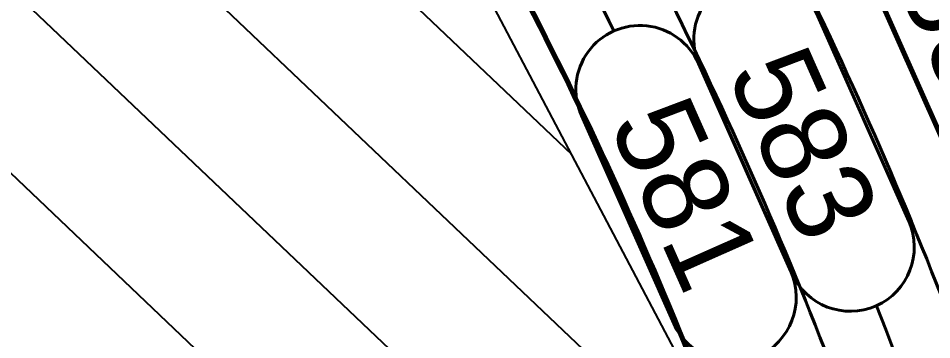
# Model space of a CAD drawing. Header units: inches. Extents: x -5337 to 1057, y 15227 to 19227.
# Drawn here: x -2518.72 to -2475.92, y 16511.09 to 16526.15 of the extents above; entities that cross this region are included whole.
import ezdxf
from ezdxf.enums import TextEntityAlignment as Align

# ---------------------------------------------------------------- set-up
doc = ezdxf.new("R2010")
doc.units = ezdxf.units.IN
doc.header["$LTSCALE"] = 150
doc.header["$MEASUREMENT"] = 0
doc.layers.add('COMT-MIN', color=84, linetype='Continuous')
doc.layers.add('CONT-MJR', color=84, linetype='Continuous')
doc.styles.add('Style-ENGINEERING', font='ENGINEERING.shx')

msp = doc.modelspace()

# ---------------------------------------------------------------- linework, layer by layer
at = {"color": 5}
for p, q in [((-2481.3, 16498.004), (-2509.689, 16551.808)), ((-2526.284, 16551.63), (-2492.792, 16519.783)), ((-2530.894, 16547.389), (-2483.659, 16502.474)), ((-2535.503, 16543.148), (-2480.718, 16491.053)), ((-2540.113, 16538.907), (-2479.932, 16481.681))]:
    msp.add_line(p, q, dxfattribs=at)
at = {"layer": 'COMT-MIN', "color": 5, "linetype": 'Continuous', "lineweight": 40}
for p, q in [((-2476.993, 16516.641), (-2481.318, 16526.392)), ((-2482.521, 16514.284), (-2486.847, 16524.035)), ((-2486.847, 16524.035), (-2486.846, 16524.035)), ((-2486.803, 16523.959), (-2486.802, 16523.959)), ((-2486.802, 16523.959), (-2482.478, 16514.208)), ((-2492.331, 16521.602), (-2492.331, 16521.602)), ((-2492.331, 16521.602), (-2488.006, 16511.851)), ((-2476.993, 16516.641), (-2476.993, 16516.641)), ((-2482.521, 16514.284), (-2482.521, 16514.284))]:
    msp.add_line(p, q, dxfattribs=at)
for centre, radius, start, end in [((-2665.412, 16438.741), 217, 15.68014, 31.44193), ((-2665.412, 16438.741), 212, 20.28596, 31.44387), ((-2665.412, 16438.741), 204, 20.14848, 31.44713), ((-2665.412, 16438.741), 198, 20.04474, 31.4497), ((-2665.412, 16438.741), 195, 26.43804, 31.45103), ((-2484.06, 16525.175), 3, 23.9208, 203.9208), ((-2489.589, 16522.818), 3, 23.9208, 203.9208), ((-2479.735, 16515.425), 3, 203.9208, 23.9208), ((-2485.264, 16513.068), 3, 203.9208, 23.9208), ((-2665.412, 16438.741), 201, 359.75184, 21.58576)]:
    msp.add_arc(centre, radius, start, end, dxfattribs=at)
at = {"layer": 'CONT-MJR', "color": 5, "linetype": 'Continuous', "lineweight": 70}
msp.add_line((-2478.805, 16528.089), (-2474.48, 16518.338), dxfattribs=at)
for centre, radius, start, end in [((-2573.825, 16487.254), 124.433, 15.61682, 40.38409), ((-2665.412, 16438.741), 192, 19.94026, 31.45239)]:
    msp.add_arc(centre, radius, start, end, dxfattribs=at)

# ---------------------------------------------------------------- texts
at = {"layer": 'COMT-MIN', "color": 5, "linetype": 'Continuous', "lineweight": 40, "style": 'Style-ENGINEERING'}
for s, p in [('583', (-2481.898, 16520.302)), ('581', (-2487.427, 16517.944))]:
    msp.add_text(s, height=4, rotation=293.9208, dxfattribs=at).set_placement(p, align=Align.MIDDLE_CENTER)
at = {"layer": 'CONT-MJR', "color": 5, "linetype": 'Continuous', "lineweight": 70, "style": 'Style-ENGINEERING'}
msp.add_text('585', height=4, rotation=293.9208, dxfattribs=at).set_placement((-2473.9, 16524.431), align=Align.MIDDLE_CENTER)

doc.saveas('drawing.dxf')
